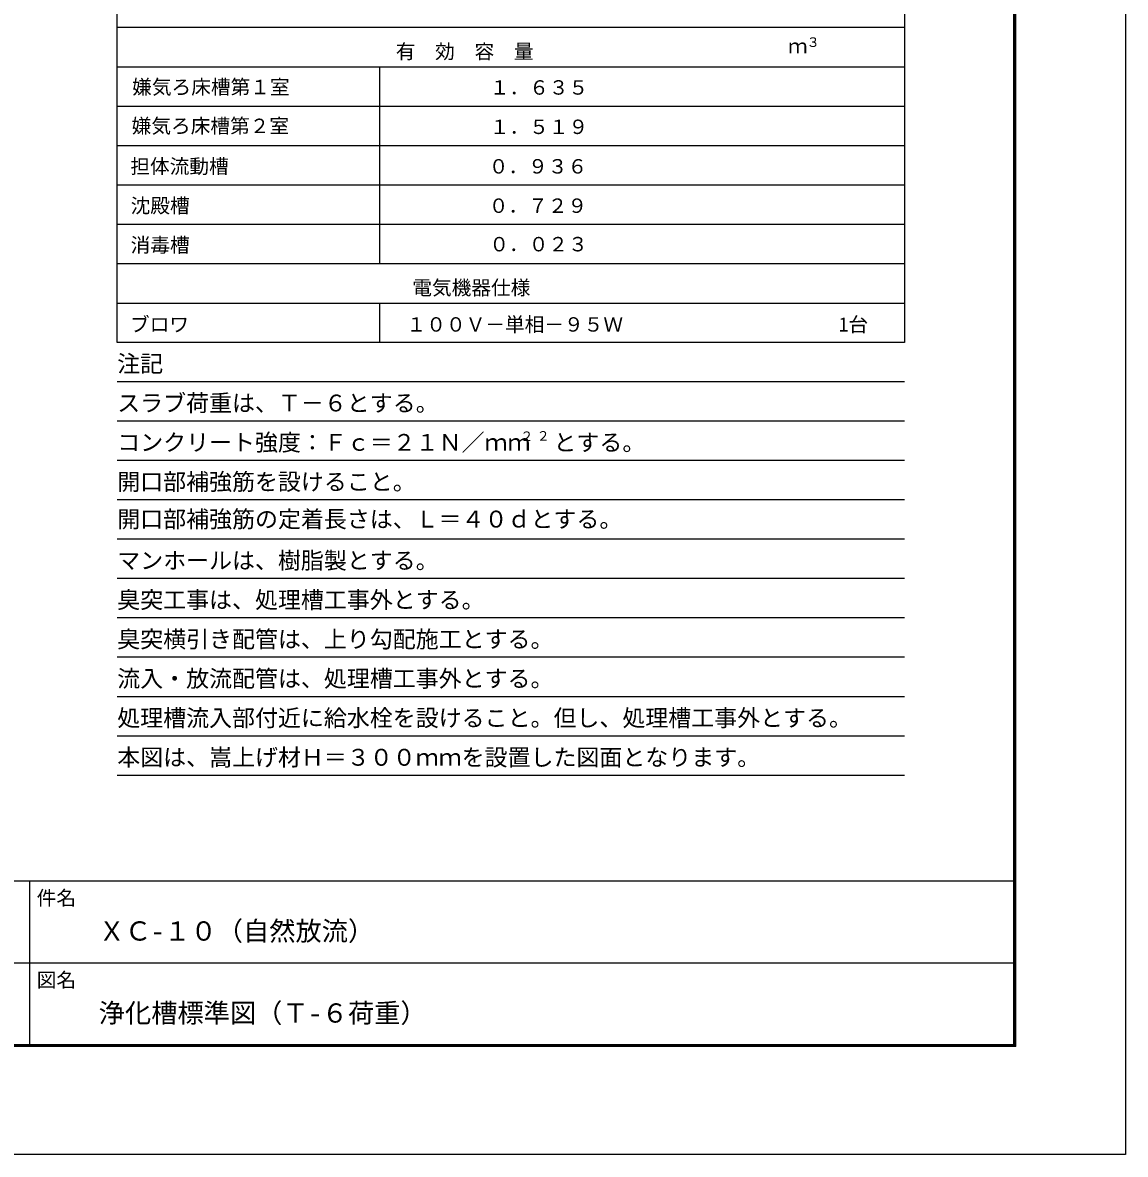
# Model space of a CAD drawing. Units: millimetres, scale not verified. Extents: x -11715 to 8910, y -9164 to 6308.
# Drawn here: x 3867 to 8910, y -6308 to -1133 of the extents above; entities that cross this region are included whole.
import ezdxf
from ezdxf.enums import TextEntityAlignment as Align

# ---------------------------------------------------------------- set-up
doc = ezdxf.new("R2010")
doc.units = ezdxf.units.MM
doc.header["$LTSCALE"] = 30
for name, color, linetype, lineweight in [('0-1_機器', 2, 'Continuous', 25), ('0-7_水管', 3, 'Continuous', 25), ('0-F_図面枠', 7, 'Continuous', 25), ('1-0_Axis_waku', 7, 'Continuous', 25)]:
    doc.layers.add(name, color=color, linetype=linetype, lineweight=lineweight)
doc.styles.add('ＭＳ ゴシック', font='')
doc.styles.get('ＭＳ ゴシック').set_extended_font_data('MS Gothic')

msp = doc.modelspace()

# ---------------------------------------------------------------- linework, layer by layer
at = {"layer": '0-1_機器', "color": 3}
for p, q in [((4299.72, -2594.65), (4299.72, 825.36)), ((7899.72, 825.36), (7899.72, -2594.65)), ((7899.71, -1154.65), (4299.71, -1154.65)), ((4299.71, -1334.65), (7899.71, -1334.65)), ((5499.71, -1334.65), (5499.71, -2234.65)), ((4299.71, -1514.65), (7899.71, -1514.65)), ((4299.71, -1694.65), (7899.71, -1694.65)), ((4299.71, -1874.65), (7899.71, -1874.65)), ((4299.71, -2054.65), (7899.71, -2054.65)), ((4299.71, -2234.65), (7899.71, -2234.65)), ((4299.71, -2414.65), (7899.71, -2414.65)), ((5499.71, -2414.65), (5499.71, -2594.65)), ((7899.71, -2594.65), (4299.71, -2594.65))]:
    msp.add_line(p, q, dxfattribs=at)
at = {"layer": '0-7_水管'}
for p, q in [((7899.72, -2774.65), (4299.72, -2774.65)), ((7899.72, -2954.65), (4299.72, -2954.65)), ((7899.72, -3134.65), (4299.72, -3134.65)), ((7899.72, -3314.65), (4299.72, -3314.65)), ((7899.72, -3494.65), (4299.72, -3494.65)), ((7899.72, -3494.65), (4299.72, -3494.65)), ((7899.72, -3674.66), (4299.72, -3674.66)), ((7899.72, -3854.66), (4299.72, -3854.66)), ((7899.72, -4034.66), (4299.72, -4034.66)), ((7899.72, -4214.66), (4299.72, -4214.66)), ((7899.72, -4394.66), (4299.72, -4394.66)), ((7899.72, -4574.66), (4299.72, -4574.66))]:
    msp.add_line(p, q, dxfattribs=at)
at = {"layer": '0-F_図面枠'}
msp.add_lwpolyline([(-8910, -6307.5), (-8910, 6307.5), (8910, 6307.5), (8910, -6307.5)], close=True, dxfattribs=at)
at = {"layer": '1-0_Axis_waku'}
for p, q in [((8400, -5806.5), (8400, 5761.5)), ((8400.6, -5807.1), (8400.6, 5762.1)), ((8401.2, -5807.7), (8401.2, 5762.7)), ((8401.8, -5808.3), (8401.8, 5763.3)), ((8402.4, -5808.9), (8402.4, 5763.9)), ((8403, -5809.5), (8403, 5764.5)), ((8403.6, -5810.1), (8403.6, 5765.1)), ((8404.2, -5810.7), (8404.2, 5765.7)), ((8404.8, -5811.3), (8404.8, 5766.3)), ((8405.4, -5811.9), (8405.4, 5766.9)), ((8406, -5812.5), (8406, 5767.5)), ((8406.6, -5813.1), (8406.6, 5768.1)), ((8407.2, -5813.7), (8407.2, 5768.7)), ((8407.8, -5814.3), (8407.8, 5769.3)), ((8408.4, -5814.9), (8408.4, 5769.9)), ((-7770, -5056.5), (8400, -5056.5)), ((3900, -5806.5), (3900, -5056.5)), ((239.99, -5431.5), (8399.99, -5431.5)), ((8408.4, -5814.9), (-7778.4, -5814.9)), ((8407.8, -5814.3), (-7777.8, -5814.3)), ((8407.2, -5813.7), (-7777.2, -5813.7)), ((8406.6, -5813.1), (-7776.6, -5813.1)), ((8406, -5812.5), (-7776, -5812.5)), ((8405.4, -5811.9), (-7775.4, -5811.9)), ((8404.8, -5811.3), (-7774.8, -5811.3)), ((8404.2, -5810.7), (-7774.2, -5810.7)), ((8403.6, -5810.1), (-7773.6, -5810.1)), ((8403, -5809.5), (-7773, -5809.5)), ((8402.4, -5808.9), (-7772.4, -5808.9)), ((8401.8, -5808.3), (-7771.8, -5808.3)), ((8401.2, -5807.7), (-7771.2, -5807.7)), ((8400.6, -5807.1), (-7770.6, -5807.1)), ((-7770, -5806.5), (8400, -5806.5))]:
    msp.add_line(p, q, dxfattribs=at)

# ---------------------------------------------------------------- texts
at = {"layer": '0-1_機器', "color": 4, "style": 'ＭＳ ゴシック'}
for s, height, p in [('有\u3000効\u3000容\u3000量', 65.98, (5573.51, -1317.25)), ('ｍ', 65.98, (7367.15, -1292.48)), ('３', 43.99, (7452.31, -1257.05)), ('嫌気ろ床槽第１室', 65.98, (4368.1, -1479.51)), ('１．６３５', 65.98, (6003.65, -1481.65)), ('嫌気ろ床槽第２室', 65.98, (4365.85, -1657.33)), ('１．５１９', 65.98, (6003.65, -1661.65)), ('担体流動槽', 65.98, (4359.71, -1842.26)), ('０．９３６', 65.98, (5998.79, -1842.38)), ('沈殿槽', 65.98, (4360.91, -2022.25)), ('０．７２９', 65.98, (5998.79, -2022.38)), ('消毒槽', 65.98, (4360.91, -2202.25)), ('０．０２３', 65.98, (6001.55, -2198.31)), ('電気機器仕様', 65.98, (5649.11, -2397.25)), ('ブロワ', 65.98, (4357.91, -2565.25)), ('１００Ｖ－単相－９５Ｗ', 65.98, (5623.01, -2565.25)), ('1台', 65.98, (7598.81, -2565.25)), ('２', 43.99, (6217.76, -3057.71))]:
    msp.add_text(s, height=height, dxfattribs=at).set_placement(p, align=Align.BOTTOM_LEFT)
at = {"layer": '0-7_水管', "color": 4, "style": 'ＭＳ ゴシック'}
for s, height, p in [('注記', 76.98, (4299.72, -2753.45)), ('スラブ荷重は、Ｔ－６とする。', 76.98, (4299.72, -2933.45)), ('２', 43.99, (6142.95, -3059.33)), ('コンクリート強度：Ｆｃ＝２１Ｎ／ｍｍ\u3000とする。', 76.98, (4299.72, -3113.46)), ('開口部補強筋を設けること。', 76.98, (4299.72, -3293.46)), ('開口部補強筋の定着長さは、Ｌ＝４０ｄとする。', 76.98, (4299.72, -3464.25)), ('マンホールは、樹脂製とする。', 76.98, (4299.72, -3653.46)), ('臭突工事は、処理槽工事外とする。', 76.98, (4299.72, -3833.46)), ('臭突横引き配管は、上り勾配施工とする。', 76.98, (4299.72, -4013.46)), ('流入・放流配管は、処理槽工事外とする。', 76.98, (4299.72, -4193.46)), ('処理槽流入部付近に給水栓を設けること。但し、処理槽工事外とする。', 76.98, (4299.72, -4373.47)), ('本図は、嵩上げ材Ｈ＝３００ｍｍを設置した図面となります。', 76.98, (4299.72, -4553.47))]:
    msp.add_text(s, height=height, dxfattribs=at).set_placement(p, align=Align.BOTTOM_LEFT)
at = {"layer": '1-0_Axis_waku', "style": 'ＭＳ ゴシック'}
for s, height, p in [('件名', 65.98, (3931.47, -5187.88)), ('ＸＣ-１０（自然放流）', 87.98, (4214.99, -5356.5)), ('図名', 65.98, (3931.47, -5562.88)), ('浄化槽標準図（Ｔ-６荷重）', 87.98, (4214.99, -5731.5))]:
    msp.add_text(s, height=height, dxfattribs=at).set_placement(p, align=Align.BOTTOM_LEFT)

doc.saveas('drawing.dxf')
